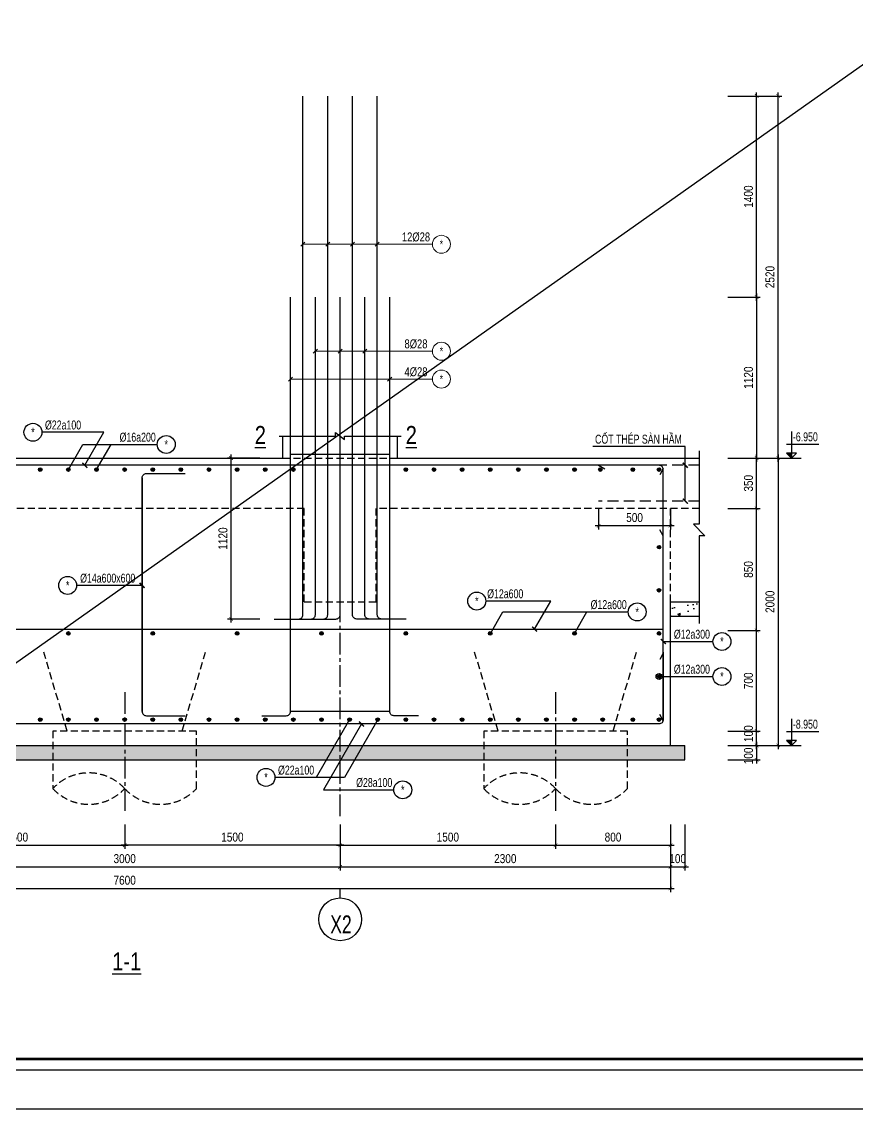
# Model space of a CAD drawing. Extents: x 71 to 2424299, y -14 to 1061502.
# Drawn here: x 1134641 to 1140458, y 521457 to 529026 of the extents above; entities that cross this region are included whole.
import ezdxf
from ezdxf.enums import TextEntityAlignment as Align

# ---------------------------------------------------------------- set-up
doc = ezdxf.new("R2010")
doc.units = 0
doc.header["$LTSCALE"] = 1000
doc.header["$MEASUREMENT"] = 0
doc.header["$PDMODE"] = 3
doc.linetypes.add('CENTER2', pattern=[1.125, 0.75, -0.125, 0.125, -0.125])
doc.linetypes.add('HIDDEN', pattern=[0.375, 0.25, -0.125])
doc.layers.get('0').update_dxf_attribs({"linetype": 'CONTINUOUS'})
doc.layers.get('Defpoints').update_dxf_attribs({"linetype": 'CONTINUOUS'})
for name, color, linetype in [('CDC-KHUNGTEN', 7, 'CONTINUOUS'), ('CDC.01.AXIS', 160, 'CENTER2'), ('CDC.02.DIM', 1, 'CONTINUOUS'), ('CDC.03.BORDER', 3, 'CONTINUOUS'), ('CDC.04.HIDDEN', 8, 'HIDDEN'), ('CDC.05.STEEL', 4, 'CONTINUOUS'), ('CDC.06.TEXT', 2, 'CONTINUOUS'), ('CDC.10.HATCH', 9, 'CONTINUOUS'), ('CDC.11.NOTE', 8, 'CONTINUOUS'), ('CDC.12.PILE', 7, 'CONTINUOUS'), ('CDC.14.STEELNUM', 9, 'CONTINUOUS'), ('KCS_BORDER', 3, 'CONTINUOUS')]:
    doc.layers.add(name, color=color, linetype=linetype)
for name, color, linetype, lineweight in [('CDC_06.TEXT', 2, 'CONTINUOUS', 18), ('CDC_11.NOTE', 8, 'CONTINUOUS', 18), ('CDC_14.STEELNUM', 9, 'CONTINUOUS', 18)]:
    doc.layers.add(name, color=color, linetype=linetype, lineweight=lineweight)
doc.layers.add('KCS_Plotter', color=11, linetype='CONTINUOUS', plot=False)
doc.styles.add('ARIAL', font='arial.ttf', dxfattribs={"width": 0.8})
doc.styles.add('KC_SMTEXT', font='arial.ttf', dxfattribs={"width": 0.7})
doc.dimstyles.new('25', dxfattribs={"dimscale": 25, "dimtxt": 2.5, "dimasz": 1, "dimexe": 1, "dimexo": 0, "dimgap": 1, "dimtad": 1, "dimdec": 0, "dimdsep": 46, "dimtxsty": 'ARIAL', "dimblk": 'ARCHTICK', "dimcen": 1, "dimdle": 1, "dimclrd": 256, "dimclre": 256, "dimclrt": 2, "dimadec": 0, "dimazin": 0, "dimtfac": 0.00072, "dimtdec": 0, "dimtix": 1, "dimtmove": 2, "dimatfit": 3, "dimldrblk": 'ARCHTICK', "dimfxl": 1, "dimtolj": 1, "dimarcsym": 0})

# ---------------------------------------------------------------- blocks, each defined once
blk = doc.blocks.new('_ArchTick')
at = {"color": 0, "linetype": 'ByBlock', "const_width": 0.15}
blk.add_lwpolyline([(-0.5, -0.5), (0.5, 0.5)], dxfattribs=at)
blk = doc.blocks.new('*D18')
at = {"layer": 'CDC.02.DIM', "lineweight": -2, "transparency": 16777216}
for p, q in [((1139558, 523988.8), (1139783, 523988.8)), ((1139758, 524013.8), (1139758, 523863.8)), ((1139558, 523888.8), (1139783, 523888.8))]:
    blk.add_line(p, q, dxfattribs=at)
at = {"layer": 'Defpoints', "color": 0, "transparency": 16777216}
for p in [(1139558, 523988.8), (1139558, 523888.8), (1139758, 523888.8)]:
    blk.add_point(p, dxfattribs=at)
at = {"layer": 'CDC.02.DIM', "lineweight": -2, "transparency": 16777216, "xscale": 25, "yscale": 25, "zscale": 25}
for p, rotation in [((1139758, 523988.8), 90), ((1139758, 523888.8), 270)]:
    blk.add_blockref('_ArchTick', p, dxfattribs=dict(at, rotation=rotation))
at = {"layer": 'CDC.02.DIM', "color": 2, "transparency": 16777216, "insert": (1139701.1, 523916.1), "char_height": 62.5, "attachment_point": 5, "rotation": 90, "style": 'ARIAL'}
blk.add_mtext('\\A1;100', dxfattribs=at)
blk = doc.blocks.new('*D19')
at = {"layer": 'CDC.02.DIM', "lineweight": -2, "transparency": 16777216}
for p, q in [((1139558, 524088.8), (1139783, 524088.8)), ((1139758, 523963.8), (1139758, 524113.8)), ((1139558, 523988.8), (1139783, 523988.8))]:
    blk.add_line(p, q, dxfattribs=at)
at = {"layer": 'Defpoints', "color": 0, "transparency": 16777216}
for p in [(1139558, 524088.8), (1139758, 524088.8), (1139558, 523988.8)]:
    blk.add_point(p, dxfattribs=at)
at = {"layer": 'CDC.02.DIM', "lineweight": -2, "transparency": 16777216, "xscale": 25, "yscale": 25, "zscale": 25}
for p, rotation in [((1139758, 524088.8), 90), ((1139758, 523988.8), 270)]:
    blk.add_blockref('_ArchTick', p, dxfattribs=dict(at, rotation=rotation))
at = {"layer": 'CDC.02.DIM', "color": 2, "transparency": 16777216, "insert": (1139701.1, 524071), "char_height": 62.5, "attachment_point": 5, "rotation": 90, "style": 'ARIAL'}
blk.add_mtext('\\A1;100', dxfattribs=at)
blk = doc.blocks.new('*D20')
at = {"layer": 'CDC.02.DIM', "lineweight": -2, "transparency": 16777216}
for p, q in [((1139758, 524063.8), (1139758, 524813.8)), ((1139558, 524788.8), (1139783, 524788.8)), ((1139558, 524088.8), (1139783, 524088.8))]:
    blk.add_line(p, q, dxfattribs=at)
at = {"layer": 'Defpoints', "color": 0, "transparency": 16777216}
for p in [(1139558, 524788.8), (1139758, 524788.8), (1139558, 524088.8)]:
    blk.add_point(p, dxfattribs=at)
at = {"layer": 'CDC.02.DIM', "lineweight": -2, "transparency": 16777216, "xscale": 25, "yscale": 25, "zscale": 25}
for p, rotation in [((1139758, 524788.8), 90), ((1139758, 524088.8), 270)]:
    blk.add_blockref('_ArchTick', p, dxfattribs=dict(at, rotation=rotation))
at = {"layer": 'CDC.02.DIM', "color": 2, "transparency": 16777216, "insert": (1139701.1, 524438.8), "char_height": 62.5, "attachment_point": 5, "rotation": 90, "style": 'ARIAL'}
blk.add_mtext('\\A1;700', dxfattribs=at)
blk = doc.blocks.new('*D21')
at = {"layer": 'CDC.02.DIM', "lineweight": -2, "transparency": 16777216}
for p, q in [((1139558, 525638.8), (1139783, 525638.8)), ((1139758, 524763.8), (1139758, 525663.8)), ((1139558, 524788.8), (1139783, 524788.8))]:
    blk.add_line(p, q, dxfattribs=at)
at = {"layer": 'Defpoints', "color": 0, "transparency": 16777216}
for p in [(1139558, 525638.8), (1139758, 525638.8), (1139558, 524788.8)]:
    blk.add_point(p, dxfattribs=at)
at = {"layer": 'CDC.02.DIM', "lineweight": -2, "transparency": 16777216, "xscale": 25, "yscale": 25, "zscale": 25}
for p, rotation in [((1139758, 525638.8), 90), ((1139758, 524788.8), 270)]:
    blk.add_blockref('_ArchTick', p, dxfattribs=dict(at, rotation=rotation))
at = {"layer": 'CDC.02.DIM', "color": 2, "transparency": 16777216, "insert": (1139701.1, 525213.8), "char_height": 62.5, "attachment_point": 5, "rotation": 90, "style": 'ARIAL'}
blk.add_mtext('\\A1;850', dxfattribs=at)
blk = doc.blocks.new('*D22')
at = {"layer": 'CDC.02.DIM', "lineweight": -2, "transparency": 16777216}
for p, q in [((1139758, 525613.8), (1139758, 526013.8)), ((1139558, 525988.8), (1139783, 525988.8)), ((1139558, 525638.8), (1139783, 525638.8))]:
    blk.add_line(p, q, dxfattribs=at)
at = {"layer": 'Defpoints', "color": 0, "transparency": 16777216}
for p in [(1139558, 525988.8), (1139758, 525988.8), (1139558, 525638.8)]:
    blk.add_point(p, dxfattribs=at)
at = {"layer": 'CDC.02.DIM', "lineweight": -2, "transparency": 16777216, "xscale": 25, "yscale": 25, "zscale": 25}
for p, rotation in [((1139758, 525988.8), 90), ((1139758, 525638.8), 270)]:
    blk.add_blockref('_ArchTick', p, dxfattribs=dict(at, rotation=rotation))
at = {"layer": 'CDC.02.DIM', "color": 2, "transparency": 16777216, "insert": (1139701.1, 525813.8), "char_height": 62.5, "attachment_point": 5, "rotation": 90, "style": 'ARIAL'}
blk.add_mtext('\\A1;350', dxfattribs=at)
blk = doc.blocks.new('*D23')
at = {"layer": 'CDC.02.DIM', "lineweight": -2, "transparency": 16777216}
for p, q in [((1139908, 526013.8), (1139908, 523963.8)), ((1139558, 525988.8), (1139933, 525988.8)), ((1139558, 523988.8), (1139933, 523988.8))]:
    blk.add_line(p, q, dxfattribs=at)
at = {"layer": 'Defpoints', "color": 0, "transparency": 16777216}
for p in [(1139558, 525988.8), (1139558, 523988.8), (1139908, 523988.8)]:
    blk.add_point(p, dxfattribs=at)
at = {"layer": 'CDC.02.DIM', "lineweight": -2, "transparency": 16777216, "xscale": 25, "yscale": 25, "zscale": 25}
for p, rotation in [((1139908, 525988.8), 90), ((1139908, 523988.8), 270)]:
    blk.add_blockref('_ArchTick', p, dxfattribs=dict(at, rotation=rotation))
at = {"layer": 'CDC.02.DIM', "color": 2, "transparency": 16777216, "insert": (1139851.1, 524988.8), "char_height": 62.5, "attachment_point": 5, "rotation": 90, "style": 'ARIAL'}
blk.add_mtext('\\A1;2000', dxfattribs=at)
blk = doc.blocks.new('*D25')
at = {"layer": 'CDC.02.DIM', "lineweight": -2, "transparency": 16777216}
for p, q in [((1138658, 525638.8), (1138658, 525492.8)), ((1139158, 525638.8), (1139158, 525492.8)), ((1139183, 525517.8), (1138633, 525517.8))]:
    blk.add_line(p, q, dxfattribs=at)
at = {"layer": 'Defpoints', "color": 0, "transparency": 16777216}
for p in [(1138658, 525638.8), (1139158, 525638.8), (1138658, 525517.8)]:
    blk.add_point(p, dxfattribs=at)
at = {"layer": 'CDC.02.DIM', "lineweight": -2, "transparency": 16777216, "xscale": 25, "yscale": 25, "zscale": 25, "rotation": 180}
blk.add_blockref('_ArchTick', (1138658, 525517.8), dxfattribs=at)
at = {"layer": 'CDC.02.DIM', "lineweight": -2, "transparency": 16777216, "xscale": 25, "yscale": 25, "zscale": 25}
blk.add_blockref('_ArchTick', (1139158, 525517.8), dxfattribs=at)
at = {"layer": 'CDC.02.DIM', "color": 2, "transparency": 16777216, "insert": (1138908, 525574.7), "char_height": 62.5, "attachment_point": 5, "style": 'ARIAL'}
blk.add_mtext('\\A1;500', dxfattribs=at)
blk = doc.blocks.new('*D31')
at = {"layer": 'CDC.02.DIM', "lineweight": -2, "transparency": 16777216}
for p, q in [((1136858, 523438.8), (1136858, 523118.9)), ((1139158, 523438.8), (1139158, 523118.9)), ((1136833, 523143.9), (1139183, 523143.9))]:
    blk.add_line(p, q, dxfattribs=at)
at = {"layer": 'Defpoints', "color": 0, "transparency": 16777216}
for p in [(1136858, 523438.8), (1139158, 523438.8), (1139158, 523143.9)]:
    blk.add_point(p, dxfattribs=at)
at = {"layer": 'CDC.02.DIM', "lineweight": -2, "transparency": 16777216, "xscale": 25, "yscale": 25, "zscale": 25, "rotation": 180}
blk.add_blockref('_ArchTick', (1136858, 523143.9), dxfattribs=at)
at = {"layer": 'CDC.02.DIM', "lineweight": -2, "transparency": 16777216, "xscale": 25, "yscale": 25, "zscale": 25}
blk.add_blockref('_ArchTick', (1139158, 523143.9), dxfattribs=at)
at = {"layer": 'CDC.02.DIM', "color": 2, "transparency": 16777216, "insert": (1138008, 523200.9), "char_height": 62.5, "attachment_point": 5, "style": 'ARIAL'}
blk.add_mtext('\\A1;2300', dxfattribs=at)
blk = doc.blocks.new('*D32')
at = {"layer": 'CDC.02.DIM', "lineweight": -2, "transparency": 16777216}
for p, q in [((1131558, 523438.8), (1131558, 522968.9)), ((1139158, 523438.8), (1139158, 522968.9)), ((1131533, 522993.9), (1139183, 522993.9))]:
    blk.add_line(p, q, dxfattribs=at)
at = {"layer": 'Defpoints', "color": 0, "transparency": 16777216}
for p in [(1131558, 523438.8), (1139158, 523438.8), (1139158, 522993.9)]:
    blk.add_point(p, dxfattribs=at)
at = {"layer": 'CDC.02.DIM', "lineweight": -2, "transparency": 16777216, "xscale": 25, "yscale": 25, "zscale": 25, "rotation": 180}
blk.add_blockref('_ArchTick', (1131558, 522993.9), dxfattribs=at)
at = {"layer": 'CDC.02.DIM', "lineweight": -2, "transparency": 16777216, "xscale": 25, "yscale": 25, "zscale": 25}
blk.add_blockref('_ArchTick', (1139158, 522993.9), dxfattribs=at)
at = {"layer": 'CDC.02.DIM', "color": 2, "transparency": 16777216, "insert": (1135358, 523050.8), "char_height": 62.5, "attachment_point": 5, "style": 'ARIAL'}
blk.add_mtext('\\A1;7600', dxfattribs=at)
blk = doc.blocks.new('*D34')
at = {"layer": 'CDC.02.DIM', "lineweight": -2, "transparency": 16777216}
for p, q in [((1133858, 523438.8), (1133858, 523268.9)), ((1135358, 523438.8), (1135358, 523268.9)), ((1133833, 523293.9), (1135383, 523293.9))]:
    blk.add_line(p, q, dxfattribs=at)
at = {"layer": 'Defpoints', "color": 0, "transparency": 16777216}
for p in [(1133858, 523438.8), (1135358, 523438.8), (1135358, 523293.9)]:
    blk.add_point(p, dxfattribs=at)
at = {"layer": 'CDC.02.DIM', "lineweight": -2, "transparency": 16777216, "xscale": 25, "yscale": 25, "zscale": 25, "rotation": 180}
blk.add_blockref('_ArchTick', (1133858, 523293.9), dxfattribs=at)
at = {"layer": 'CDC.02.DIM', "lineweight": -2, "transparency": 16777216, "xscale": 25, "yscale": 25, "zscale": 25}
blk.add_blockref('_ArchTick', (1135358, 523293.9), dxfattribs=at)
at = {"layer": 'CDC.02.DIM', "color": 2, "transparency": 16777216, "insert": (1134608, 523350.8), "char_height": 62.5, "attachment_point": 5, "style": 'ARIAL'}
blk.add_mtext('\\A1;1500', dxfattribs=at)
blk = doc.blocks.new('*D26')
at = {"layer": 'CDC.02.DIM', "lineweight": -2, "transparency": 16777216}
for p, q in [((1135358, 523438.8), (1135358, 523268.9)), ((1136858, 523438.8), (1136858, 523268.9)), ((1136883, 523293.9), (1135333, 523293.9))]:
    blk.add_line(p, q, dxfattribs=at)
at = {"layer": 'Defpoints', "color": 0, "transparency": 16777216}
for p in [(1135358, 523438.8), (1136858, 523438.8), (1135358, 523293.9)]:
    blk.add_point(p, dxfattribs=at)
at = {"layer": 'CDC.02.DIM', "lineweight": -2, "transparency": 16777216, "xscale": 25, "yscale": 25, "zscale": 25, "rotation": 180}
blk.add_blockref('_ArchTick', (1135358, 523293.9), dxfattribs=at)
at = {"layer": 'CDC.02.DIM', "lineweight": -2, "transparency": 16777216, "xscale": 25, "yscale": 25, "zscale": 25}
blk.add_blockref('_ArchTick', (1136858, 523293.9), dxfattribs=at)
at = {"layer": 'CDC.02.DIM', "color": 2, "transparency": 16777216, "insert": (1136108, 523350.8), "char_height": 62.5, "attachment_point": 5, "style": 'ARIAL'}
blk.add_mtext('\\A1;1500', dxfattribs=at)
blk = doc.blocks.new('*D27')
at = {"layer": 'CDC.02.DIM', "lineweight": -2, "transparency": 16777216}
for p, q in [((1136858, 523438.8), (1136858, 523268.9)), ((1138358, 523438.8), (1138358, 523268.9)), ((1136833, 523293.9), (1138383, 523293.9))]:
    blk.add_line(p, q, dxfattribs=at)
at = {"layer": 'Defpoints', "color": 0, "transparency": 16777216}
for p in [(1136858, 523438.8), (1138358, 523438.8), (1138358, 523293.9)]:
    blk.add_point(p, dxfattribs=at)
at = {"layer": 'CDC.02.DIM', "lineweight": -2, "transparency": 16777216, "xscale": 25, "yscale": 25, "zscale": 25, "rotation": 180}
blk.add_blockref('_ArchTick', (1136858, 523293.9), dxfattribs=at)
at = {"layer": 'CDC.02.DIM', "lineweight": -2, "transparency": 16777216, "xscale": 25, "yscale": 25, "zscale": 25}
blk.add_blockref('_ArchTick', (1138358, 523293.9), dxfattribs=at)
at = {"layer": 'CDC.02.DIM', "color": 2, "transparency": 16777216, "insert": (1137608, 523350.8), "char_height": 62.5, "attachment_point": 5, "style": 'ARIAL'}
blk.add_mtext('\\A1;1500', dxfattribs=at)
blk = doc.blocks.new('*D28')
at = {"layer": 'CDC.02.DIM', "lineweight": -2, "transparency": 16777216}
for p, q in [((1133858, 523438.8), (1133858, 523118.9)), ((1136858, 523438.8), (1136858, 523118.9)), ((1133833, 523143.9), (1136883, 523143.9))]:
    blk.add_line(p, q, dxfattribs=at)
at = {"layer": 'Defpoints', "color": 0, "transparency": 16777216}
for p in [(1133858, 523438.8), (1136858, 523438.8), (1136858, 523143.9)]:
    blk.add_point(p, dxfattribs=at)
at = {"layer": 'CDC.02.DIM', "lineweight": -2, "transparency": 16777216, "xscale": 25, "yscale": 25, "zscale": 25, "rotation": 180}
blk.add_blockref('_ArchTick', (1133858, 523143.9), dxfattribs=at)
at = {"layer": 'CDC.02.DIM', "lineweight": -2, "transparency": 16777216, "xscale": 25, "yscale": 25, "zscale": 25}
blk.add_blockref('_ArchTick', (1136858, 523143.9), dxfattribs=at)
at = {"layer": 'CDC.02.DIM', "color": 2, "transparency": 16777216, "insert": (1135358, 523200.9), "char_height": 62.5, "attachment_point": 5, "style": 'ARIAL'}
blk.add_mtext('\\A1;3000', dxfattribs=at)
blk = doc.blocks.new('*D29')
at = {"layer": 'CDC.02.DIM', "lineweight": -2, "transparency": 16777216}
for p, q in [((1139158, 523438.8), (1139158, 523118.9)), ((1139258, 523438.8), (1139258, 523118.9)), ((1139133, 523143.9), (1139283, 523143.9))]:
    blk.add_line(p, q, dxfattribs=at)
at = {"layer": 'Defpoints', "color": 0, "transparency": 16777216}
for p in [(1139158, 523438.8), (1139258, 523438.8), (1139258, 523143.9)]:
    blk.add_point(p, dxfattribs=at)
at = {"layer": 'CDC.02.DIM', "lineweight": -2, "transparency": 16777216, "xscale": 25, "yscale": 25, "zscale": 25, "rotation": 180}
blk.add_blockref('_ArchTick', (1139158, 523143.9), dxfattribs=at)
at = {"layer": 'CDC.02.DIM', "lineweight": -2, "transparency": 16777216, "xscale": 25, "yscale": 25, "zscale": 25}
blk.add_blockref('_ArchTick', (1139258, 523143.9), dxfattribs=at)
at = {"layer": 'CDC.02.DIM', "color": 2, "transparency": 16777216, "insert": (1139208, 523200.8), "char_height": 62.5, "attachment_point": 5, "style": 'ARIAL'}
blk.add_mtext('\\A1;100', dxfattribs=at)
blk = doc.blocks.new('C1000K')
at = {"layer": 'CDC.01.AXIS', "ltscale": 0.2}
blk.add_line((0, 370.1), (0, -474.3), dxfattribs=at)
at = {"layer": 'CDC.04.HIDDEN', "ltscale": 0.2}
for p, q in [((-400, 100), (-563.4, 650)), ((400, 100), (563.4, 650))]:
    blk.add_line(p, q, dxfattribs=at)
blk.add_lwpolyline([(500, -300), (500, 100), (-500, 100), (-500, -300)], dxfattribs=at)
blk.add_lwpolyline([(500, -300, -0.436764), (0, -300, 0.436764), (-500, -300, 0.436764), (0, -300, 0.36397)], format="xyb", dxfattribs=at)
blk = doc.blocks.new('*D194')
at = {"layer": 'CDC.02.DIM', "lineweight": -2, "transparency": 16777216}
for p, q in [((1136099.3, 524843.8), (1136099.3, 526013.8)), ((1136299.3, 525988.8), (1136074.3, 525988.8)), ((1136299.3, 524868.8), (1136074.3, 524868.8))]:
    blk.add_line(p, q, dxfattribs=at)
at = {"layer": 'Defpoints', "color": 0, "transparency": 16777216}
for p in [(1136099.3, 525988.8), (1136299.3, 525988.8), (1136299.3, 524868.8)]:
    blk.add_point(p, dxfattribs=at)
at = {"layer": 'CDC.02.DIM', "lineweight": -2, "transparency": 16777216, "xscale": 25, "yscale": 25, "zscale": 25}
for p, rotation in [((1136099.3, 525988.8), 90), ((1136099.3, 524868.8), 270)]:
    blk.add_blockref('_ArchTick', p, dxfattribs=dict(at, rotation=rotation))
at = {"layer": 'CDC.02.DIM', "color": 2, "transparency": 16777216, "insert": (1136042.4, 525428.8), "char_height": 62.5, "attachment_point": 5, "rotation": 90, "style": 'ARIAL'}
blk.add_mtext('\\A1;1120', dxfattribs=at)
blk = doc.blocks.new('*D226')
at = {"layer": 'CDC.02.DIM', "lineweight": -2, "transparency": 16777216}
for p, q in [((1138358, 523438.8), (1138358, 523268.9)), ((1139158, 523438.8), (1139158, 523268.9)), ((1138333, 523293.9), (1139183, 523293.9))]:
    blk.add_line(p, q, dxfattribs=at)
at = {"layer": 'Defpoints', "color": 0, "transparency": 16777216}
for p in [(1138358, 523438.8), (1139158, 523438.8), (1139158, 523293.9)]:
    blk.add_point(p, dxfattribs=at)
at = {"layer": 'CDC.02.DIM', "lineweight": -2, "transparency": 16777216, "xscale": 25, "yscale": 25, "zscale": 25, "rotation": 180}
blk.add_blockref('_ArchTick', (1138358, 523293.9), dxfattribs=at)
at = {"layer": 'CDC.02.DIM', "lineweight": -2, "transparency": 16777216, "xscale": 25, "yscale": 25, "zscale": 25}
blk.add_blockref('_ArchTick', (1139158, 523293.9), dxfattribs=at)
at = {"layer": 'CDC.02.DIM', "color": 2, "transparency": 16777216, "insert": (1138758, 523350.8), "char_height": 62.5, "attachment_point": 5, "style": 'ARIAL'}
blk.add_mtext('\\A1;800', dxfattribs=at)
blk = doc.blocks.new('*D2127')
at = {"layer": 'CDC.02.DIM', "lineweight": -2, "transparency": 16777216}
for p, q in [((1139558, 527108.8), (1139783, 527108.8)), ((1139758, 527133.8), (1139758, 525963.8)), ((1139558, 525988.8), (1139783, 525988.8))]:
    blk.add_line(p, q, dxfattribs=at)
at = {"layer": 'Defpoints', "color": 0, "transparency": 16777216}
for p in [(1139558, 527108.8), (1139558, 525988.8), (1139758, 525988.8)]:
    blk.add_point(p, dxfattribs=at)
at = {"layer": 'CDC.02.DIM', "lineweight": -2, "transparency": 16777216, "xscale": 25, "yscale": 25, "zscale": 25}
for p, rotation in [((1139758, 527108.8), 90), ((1139758, 525988.8), 270)]:
    blk.add_blockref('_ArchTick', p, dxfattribs=dict(at, rotation=rotation))
at = {"layer": 'CDC.02.DIM', "color": 2, "transparency": 16777216, "insert": (1139701.1, 526548.8), "char_height": 62.5, "attachment_point": 5, "rotation": 90, "style": 'ARIAL'}
blk.add_mtext('\\A1;1120', dxfattribs=at)
blk = doc.blocks.new('*D2128')
at = {"layer": 'CDC.02.DIM', "lineweight": -2, "transparency": 16777216}
for p, q in [((1139558, 528508.8), (1139783, 528508.8)), ((1139758, 527083.8), (1139758, 528533.8)), ((1139558, 527108.8), (1139783, 527108.8))]:
    blk.add_line(p, q, dxfattribs=at)
at = {"layer": 'Defpoints', "color": 0, "transparency": 16777216}
for p in [(1139558, 528508.8), (1139758, 528508.8), (1139558, 527108.8)]:
    blk.add_point(p, dxfattribs=at)
at = {"layer": 'CDC.02.DIM', "lineweight": -2, "transparency": 16777216, "xscale": 25, "yscale": 25, "zscale": 25}
for p, rotation in [((1139758, 528508.8), 90), ((1139758, 527108.8), 270)]:
    blk.add_blockref('_ArchTick', p, dxfattribs=dict(at, rotation=rotation))
at = {"layer": 'CDC.02.DIM', "color": 2, "transparency": 16777216, "insert": (1139701.1, 527808.8), "char_height": 62.5, "attachment_point": 5, "rotation": 90, "style": 'ARIAL'}
blk.add_mtext('\\A1;1400', dxfattribs=at)
blk = doc.blocks.new('*D2129')
at = {"layer": 'CDC.02.DIM', "lineweight": -2, "transparency": 16777216}
for p, q in [((1139558, 528508.8), (1139933, 528508.8)), ((1139908, 525963.8), (1139908, 528533.8)), ((1139558, 525988.8), (1139933, 525988.8))]:
    blk.add_line(p, q, dxfattribs=at)
at = {"layer": 'Defpoints', "color": 0, "transparency": 16777216}
for p in [(1139558, 528508.8), (1139908, 528508.8), (1139558, 525988.8)]:
    blk.add_point(p, dxfattribs=at)
at = {"layer": 'CDC.02.DIM', "lineweight": -2, "transparency": 16777216, "xscale": 25, "yscale": 25, "zscale": 25}
for p, rotation in [((1139908, 528508.8), 90), ((1139908, 525988.8), 270)]:
    blk.add_blockref('_ArchTick', p, dxfattribs=dict(at, rotation=rotation))
at = {"layer": 'CDC.02.DIM', "color": 2, "transparency": 16777216, "insert": (1139851.1, 527248.8), "char_height": 62.5, "attachment_point": 5, "rotation": 90, "style": 'ARIAL'}
blk.add_mtext('\\A1;2520', dxfattribs=at)
blk = doc.blocks.new('KHUNG TEN')
at = {"layer": 'CDC-KHUNGTEN', "color": 8}
blk.add_lwpolyline([(75096, 1100), (83000, 1100), (83000, 58300), (3000, 58300), (3000, 1100), (75096, 1100)], dxfattribs=at)
at = {"layer": 'CDC-KHUNGTEN', "color": 255, "lineweight": 60}
blk.add_lwpolyline([(74900, 1400), (74900, 58000), (3300, 58000), (3300, 1400), (74900, 1400)], close=True, dxfattribs=at)
at = {"layer": 'Defpoints', "color": 1, "ltscale": 0.2}
blk.add_lwpolyline([(0, 0), (0, 59400), (84100, 59400), (84100, 0), (0, 0)], close=True, dxfattribs=at)

msp = doc.modelspace()

# ---------------------------------------------------------------- hatches: boundary and pattern name
at = {"layer": 'CDC.10.HATCH'}
h = msp.add_hatch(dxfattribs=at)
h.set_pattern_fill('AR-CONC', color=256, scale=25, style=0)
h.set_pattern_definition([(50, (-22365.44, 14232.55), (179.315046, -15.688034), [18.75, -206.25]), (355, (-22365.44, 14232.55), (-34.687833, 188.048033), [15, -165]), (100.4514, (-22350.5, 14231.24), (144.627345, 172.359886), [15.935047, -175.285528]), (46.1842, (-22365.44, 14282.55), (266.810262, -41.379754), [28.125, -309.375]), (96.6356, (-22343.2, 14279.1), (233.665676, 243.52947), [23.90257, -262.92825]), (351.1842, (-22365.44, 14282.55), (233.665486, 243.52965), [22.5, -247.5]), (21, (-22340.44, 14270.05), (149.226763, -100.654723), [18.75, -206.25]), (326, (-22340.44, 14270.05), (60.828833, 181.28751), [15, -165]), (71.4514, (-22328, 14261.66), (210.055657, 80.632624), [15.935047, -175.285528]), (37.5, (-22365.435, 14232.55), (3.0399638, 83.2234635), [0, -163, 0, -167.5, 0, -165.625]), (7.5, (-22365.435, 14232.55), (65.7673844, 98.602928), [0, -95.5, 0, -159.25, 0, -63.125]), (327.5, (-22421.185, 14232.55), (133.455609, -5.638718), [0, -62.5, 0, -195, 0, -258.75]), (317.5, (-22446.19, 14232.55), (145.796542, 25.026246), [0, -81.25, 0, -129.5, 0, -183.75])])
h.paths.add_polyline_path([(1139358.03, 524988.75), (1139158.03, 524988.75), (1139158.03, 524888.75), (1139358.03, 524888.75)])
h = msp.add_hatch(dxfattribs=at)
h.set_pattern_fill('AR-CONC', color=256, scale=25, style=0)
h.set_pattern_definition([(50, (43732.74, 28183.27), (179.315046, -15.688034), [18.75, -206.25]), (355, (43732.74, 28183.27), (-34.687833, 188.048033), [15, -165]), (100.4514, (43747.68, 28181.96), (144.627345, 172.359886), [15.935047, -175.285528]), (46.1842, (43732.74, 28233.27), (266.810262, -41.379754), [28.125, -309.375]), (96.6356, (43754.97, 28229.82), (233.665676, 243.52947), [23.90257, -262.92825]), (351.1842, (43732.74, 28233.27), (233.665486, 243.52965), [22.5, -247.5]), (21, (43757.74, 28220.77), (149.226763, -100.654723), [18.75, -206.25]), (326, (43757.74, 28220.77), (60.828833, 181.28751), [15, -165]), (71.4514, (43770.18, 28212.38), (210.055657, 80.632624), [15.935047, -175.285528]), (37.5, (43732.74, 28183.27), (3.039964, 83.2234635), [0, -163, 0, -167.5, 0, -165.625]), (7.5, (43732.74, 28183.27), (65.7673844, 98.602928), [0, -95.5, 0, -159.25, 0, -63.125]), (327.5, (43676.99, 28183.27), (133.455609, -5.638718), [0, -62.5, 0, -195, 0, -258.75]), (317.5, (43651.99, 28183.27), (145.796542, 25.026246), [0, -81.25, 0, -129.5, 0, -183.75])])
h.paths.add_polyline_path([(1131758.03, 523988.75), (1131458.03, 523988.75), (1131458.03, 523888.75), (1131758.03, 523888.75)])
h.paths.add_polyline_path([(1132358.03, 523988.75), (1131758.03, 523988.75), (1131758.03, 523888.75), (1132358.03, 523888.75)])
h.paths.add_polyline_path([(1132958.03, 523988.75), (1132358.03, 523988.75), (1132358.03, 523888.75), (1132958.03, 523888.75)])
h.paths.add_polyline_path([(1134758.03, 523988.75), (1132958.03, 523988.75), (1132958.03, 523888.75), (1134758.03, 523888.75)])
h.paths.add_polyline_path([(1135358.03, 523988.75), (1134758.03, 523988.75), (1134758.03, 523888.75), (1135358.03, 523888.75)])
h.paths.add_polyline_path([(1135958.03, 523988.75), (1135358.03, 523988.75), (1135358.03, 523888.75), (1135958.03, 523888.75)])
h.paths.add_polyline_path([(1137758.03, 523988.75), (1135958.03, 523988.75), (1135958.03, 523888.75), (1137758.03, 523888.75)])
h.paths.add_polyline_path([(1138358.03, 523988.75), (1137758.03, 523988.75), (1137758.03, 523888.75), (1138358.03, 523888.75)])
h.paths.add_polyline_path([(1138958.03, 523988.75), (1138358.03, 523988.75), (1138358.03, 523888.75), (1138958.03, 523888.75)])
h.paths.add_polyline_path([(1139258.03, 523988.75), (1138958.03, 523988.75), (1138958.03, 523888.75), (1139258.03, 523888.75)])
at = {"layer": 'CDC.11.NOTE'}
for points in [[(1140000.2, 526023.75), (1139965.2, 526023.75), (1140000.2, 525988.75)], [(1140000.2, 524023.75), (1139965.2, 524023.75), (1140000.2, 523988.75)]]:
    msp.add_hatch(color=256, dxfattribs=at).paths.add_polyline_path(points)

# ---------------------------------------------------------------- linework, layer by layer
at = {"layer": 'CDC.01.AXIS', "ltscale": 0.2}
msp.add_line((1136858.03, 523496.7), (1136858.03, 527033.13), dxfattribs=at)
at = {"layer": 'CDC.03.BORDER'}
for p, q in [((1136585.22, 527462.68), (1136613.35, 527490.8)), ((1136757.72, 527462.68), (1136785.85, 527490.8)), ((1136930.22, 527462.68), (1136958.35, 527490.8)), ((1137102.72, 527462.68), (1137130.85, 527490.8)), ((1136671.47, 526718.69), (1136699.6, 526746.82)), ((1136843.97, 526718.69), (1136872.1, 526746.82)), ((1137016.47, 526718.69), (1137044.6, 526746.82)), ((1136498.97, 526524.54), (1136527.1, 526552.66)), ((1137188.97, 526524.54), (1137217.1, 526552.66)), ((1136458.03, 525988.75), (1136458.03, 526142.52)), ((1137258.03, 525988.75), (1137258.03, 526142.52)), ((1134258.03, 525988.75), (1136458.03, 525988.75)), ((1137258.03, 525988.75), (1139358.03, 525988.75)), ((1139158.03, 523988.75), (1139158.03, 524988.75)), ((1139158.03, 524988.75), (1139358.03, 524988.75))]:
    msp.add_line(p, q, dxfattribs=at)
at = {"layer": 'CDC.04.HIDDEN', "ltscale": 0.2}
for p, q in [((1136458.03, 525988.75), (1137258.03, 525988.75)), ((1136608.03, 525638.75), (1134108.03, 525638.75)), ((1136608.03, 524988.75), (1136608.03, 525638.75)), ((1139358.03, 525638.75), (1137108.03, 525638.75)), ((1137108.03, 524988.75), (1137108.03, 525638.75)), ((1139158.03, 524988.75), (1139158.03, 525638.75)), ((1136608.03, 524988.75), (1137108.03, 524988.75))]:
    msp.add_line(p, q, dxfattribs=at)
at = {"layer": 'CDC.05.STEEL', "ltscale": 0.3}
for p, q in [((1137203.03, 526013.75), (1136513.03, 526013.75)), ((1138658.03, 525938.75), (1138701.34, 525913.75)), ((1139108.03, 525916.76), (1139083.03, 525873.45)), ((1139108.03, 525446.76), (1139083.03, 525490.06)), ((1131608.03, 524798.76), (1139108.03, 524798.76)), ((1139108.03, 524630.75), (1139083.03, 524587.45)), ((1137203.03, 524225.75), (1136513.03, 524225.75)), ((1139108.03, 524160.75), (1139083.03, 524204.05))]:
    msp.add_line(p, q, dxfattribs=at)
at = {"layer": 'CDC.05.STEEL', "linetype": 'HIDDEN', "ltscale": 0.3}
for p, q in [((1139078.03, 525938.75), (1131358.03, 525938.75)), ((1139358.03, 525938.75), (1138658.03, 525938.75)), ((1139358.03, 525688.75), (1138658.03, 525688.75))]:
    msp.add_line(p, q, dxfattribs=at)
at = {"layer": 'CDC.05.STEEL', "ltscale": 0.3}
for points in [[(1136399.28, 524868.75), (1136569.28, 524868.75, 0.4142136), (1136599.28, 524898.75), (1136599.28, 528508.75)], [(1136571.78, 524868.75), (1136741.78, 524868.75, 0.4142136), (1136771.78, 524898.75), (1136771.78, 528508.75)], [(1137144.28, 524868.75), (1136974.28, 524868.75, -0.4142136), (1136944.28, 524898.75), (1136944.28, 528508.75)], [(1137316.78, 524868.75), (1137146.78, 524868.75, -0.4142136), (1137116.78, 524898.75), (1137116.78, 528508.75)], [(1136313.03, 524195.75), (1136483.03, 524195.75, 0.4142136), (1136513.03, 524225.75), (1136513.03, 527108.75)], [(1136485.53, 524868.75), (1136655.53, 524868.75, 0.4142136), (1136685.53, 524898.75), (1136685.53, 527108.75)], [(1136658.03, 524868.75), (1136828.03, 524868.75, 0.4142136), (1136858.03, 524898.75), (1136858.03, 527108.75)], [(1137230.53, 524868.75), (1137060.53, 524868.75, -0.4142136), (1137030.53, 524898.75), (1137030.53, 527108.75)], [(1137403.03, 524195.75), (1137233.03, 524195.75, -0.4142136), (1137203.03, 524225.75), (1137203.03, 527108.75)], [(1139108.03, 525438.75), (1139108.03, 525908.75, 0.4142136), (1139078.03, 525938.75), (1131638.03, 525938.75, 0.4142136), (1131608.03, 525908.75), (1131608.03, 525438.75)], [(1139108.03, 524160.75), (1139108.03, 525908.75, 0.4142136), (1139078.03, 525938.75), (1138808.03, 525938.75)], [(1135479.32, 524225.75), (1135479.32, 525851.75, -0.4142136), (1135509.32, 525881.75), (1135779.32, 525881.75)], [(1135479.32, 525851.75), (1135479.32, 524225.75, 0.4142136), (1135509.32, 524195.75), (1135779.32, 524195.75)], [(1139108.03, 524638.75), (1139108.03, 524168.75, -0.4142136), (1139078.03, 524138.75), (1131638.03, 524138.75, -0.4142136), (1131608.03, 524168.75), (1131608.03, 524638.75)]]:
    msp.add_lwpolyline(points, format="xyb", dxfattribs=at)
at = {"layer": 'CDC.05.STEEL', "const_width": 12.3}
for points in [[(1134770.26, 525902.6, -1), (1134770.26, 525914.9, -1)], [(1134966.05, 525902.6, -1), (1134966.05, 525914.9, -1)], [(1135161.84, 525902.6, -1), (1135161.84, 525914.9, -1)], [(1135357.63, 525902.6, -1), (1135357.63, 525914.9, -1)], [(1135553.42, 525902.6, -1), (1135553.42, 525914.9, -1)], [(1135749.21, 525902.6, -1), (1135749.21, 525914.9, -1)], [(1135945, 525902.6, -1), (1135945, 525914.9, -1)], [(1136140.78, 525902.6, -1), (1136140.78, 525914.9, -1)], [(1136336.57, 525902.6, -1), (1136336.57, 525914.9, -1)], [(1136532.36, 525902.6, -1), (1136532.36, 525914.9, -1)], [(1137315.52, 525902.6, -1), (1137315.52, 525914.9, -1)], [(1137511.31, 525902.6, -1), (1137511.31, 525914.9, -1)], [(1137707.1, 525902.6, -1), (1137707.1, 525914.9, -1)], [(1137902.89, 525902.6, -1), (1137902.89, 525914.9, -1)], [(1138098.68, 525902.6, -1), (1138098.68, 525914.9, -1)], [(1138294.47, 525902.6, -1), (1138294.47, 525914.9, -1)], [(1138490.26, 525902.6, -1), (1138490.26, 525914.9, -1)], [(1138669.4, 525902.6, -1), (1138669.4, 525914.9, -1)], [(1138895.91, 525902.6, -1), (1138895.91, 525914.9, -1)], [(1139078.44, 525902.6, 1), (1139078.44, 525914.9, 1)], [(1139078.44, 525374.91, -1), (1139078.44, 525362.6, -1)], [(1139078.44, 525074.91, -1), (1139078.44, 525062.6, -1)], [(1134966.05, 524774.91, 1), (1134966.05, 524762.6, 1)], [(1135553.42, 524774.91, 1), (1135553.42, 524762.6, 1)], [(1136140.78, 524774.91, 1), (1136140.78, 524762.6, 1)], [(1136728.15, 524774.91, 1), (1136728.15, 524762.6, 1)], [(1137315.52, 524774.91, 1), (1137315.52, 524762.6, 1)], [(1137902.89, 524774.91, 1), (1137902.89, 524762.6, 1)], [(1138490.26, 524774.91, 1), (1138490.26, 524762.6, 1)], [(1139078.44, 524774.91, -1), (1139078.44, 524762.6, -1)], [(1139078.44, 524474.91, -1), (1139078.44, 524462.6, -1)], [(1134770.26, 524174.91, 1), (1134770.26, 524162.6, 1)], [(1134966.05, 524174.91, 1), (1134966.05, 524162.6, 1)], [(1135161.84, 524174.91, 1), (1135161.84, 524162.6, 1)], [(1135357.63, 524174.91, 1), (1135357.63, 524162.6, 1)], [(1135553.42, 524174.91, 1), (1135553.42, 524162.6, 1)], [(1135749.21, 524174.91, 1), (1135749.21, 524162.6, 1)], [(1135945, 524174.91, 1), (1135945, 524162.6, 1)], [(1136140.78, 524174.91, 1), (1136140.78, 524162.6, 1)], [(1136336.57, 524174.91, 1), (1136336.57, 524162.6, 1)], [(1136532.36, 524174.91, 1), (1136532.36, 524162.6, 1)], [(1136728.15, 524174.91, 1), (1136728.15, 524162.6, 1)], [(1136923.94, 524174.91, 1), (1136923.94, 524162.6, 1)], [(1137119.73, 524174.91, 1), (1137119.73, 524162.6, 1)], [(1137315.52, 524174.91, 1), (1137315.52, 524162.6, 1)], [(1137511.31, 524174.91, 1), (1137511.31, 524162.6, 1)], [(1137707.1, 524174.91, 1), (1137707.1, 524162.6, 1)], [(1137902.89, 524174.91, 1), (1137902.89, 524162.6, 1)], [(1138098.68, 524174.91, 1), (1138098.68, 524162.6, 1)], [(1138294.47, 524174.91, 1), (1138294.47, 524162.6, 1)], [(1138490.26, 524174.91, 1), (1138490.26, 524162.6, 1)], [(1138686.05, 524174.91, 1), (1138686.05, 524162.6, 1)], [(1138895.91, 524174.91, 1), (1138895.91, 524162.6, 1)], [(1139078.44, 524174.91, -1), (1139078.44, 524162.6, -1)]]:
    msp.add_lwpolyline(points, format="xyb", close=True, dxfattribs=at)
at = {"layer": 'CDC.05.STEEL'}
for centre in [(1134770.26, 525908.75), (1134966.05, 525908.75), (1135161.84, 525908.75), (1135357.63, 525908.75), (1135553.42, 525908.75), (1135749.21, 525908.75), (1135945, 525908.75), (1136140.78, 525908.75), (1136336.57, 525908.75), (1136532.36, 525908.75), (1137315.52, 525908.75), (1137511.31, 525908.75), (1137707.1, 525908.75), (1137902.89, 525908.75), (1138098.68, 525908.75), (1138294.47, 525908.75), (1138490.26, 525908.75), (1138669.4, 525908.75), (1138895.91, 525908.75), (1139078.44, 525908.75), (1139078.44, 525368.76), (1139078.44, 525068.76), (1134966.05, 524768.76), (1135553.42, 524768.76), (1136140.78, 524768.76), (1136728.15, 524768.76), (1137315.52, 524768.76), (1137902.89, 524768.76), (1138490.26, 524768.76), (1139078.44, 524768.76), (1139078.44, 524468.76), (1134770.26, 524168.76), (1134966.05, 524168.76), (1135161.84, 524168.76), (1135357.63, 524168.76), (1135553.42, 524168.76), (1135749.21, 524168.76), (1135945, 524168.76), (1136140.78, 524168.76), (1136336.57, 524168.76), (1136532.36, 524168.76), (1136728.15, 524168.76), (1136923.94, 524168.76), (1137119.73, 524168.76), (1137315.52, 524168.76), (1137511.31, 524168.76), (1137707.1, 524168.76), (1137902.89, 524168.76), (1138098.68, 524168.76), (1138294.47, 524168.76), (1138490.26, 524168.76), (1138686.05, 524168.76), (1138895.91, 524168.76), (1139078.44, 524168.76)]:
    msp.add_circle(centre, 12.53, dxfattribs=at)
at = {"layer": 'CDC.11.NOTE'}
for p, q in [((1140000.2, 526175.05), (1140000.2, 525988.75)), ((1139965.39, 526086.24), (1140190.46, 526086.24)), ((1139933.03, 525988.75), (1140067.36, 525988.75)), ((1135479.32, 525102.73), (1135023.5, 525102.73)), ((1139158.03, 524888.75), (1139358.03, 524888.75)), ((1139108.44, 524712.39), (1139453.94, 524712.39)), ((1139078.44, 524468.76), (1139453.94, 524468.76)), ((1140000.2, 524175.05), (1140000.2, 523988.75)), ((1139965.39, 524086.24), (1140190.46, 524086.24)), ((1131458.03, 523988.75), (1139258.03, 523988.75)), ((1139258.03, 523888.75), (1139258.03, 523988.75)), ((1139933.03, 523988.75), (1140067.36, 523988.75)), ((1131458.03, 523888.75), (1139258.03, 523888.75)), ((1136858.03, 522928), (1136858.03, 522993.92))]:
    msp.add_line(p, q, dxfattribs=at)
for points in [[(1135081.14, 525938.75), (1135213.78, 526168.5), (1134781.89, 526168.5)], [(1134966.05, 525908.75), (1135067.07, 526083.72), (1135584.77, 526083.72)], [(1135161.84, 525908.75), (1135262.85, 526083.72), (1135584.77, 526083.72)], [(1139261.18, 525688.75), (1139261.18, 526069.64), (1138616.32, 526069.64)], [(1139358.03, 526038.75), (1139358.03, 525528.75), (1139318.03, 525528.75), (1139398.03, 525448.75), (1139358.03, 525448.75), (1139358.03, 524838.75)], [(1139965.2, 526023.75), (1140000.2, 525988.75), (1140035.2, 526023.75), (1139965.2, 526023.75)], [(1138212.12, 524798.76), (1138324.77, 524993.86), (1137872.03, 524993.86)], [(1137904.11, 524768.76), (1137990.49, 524918.38), (1138863.83, 524918.38)], [(1138490.26, 524768.76), (1138576.64, 524918.38), (1138863.83, 524918.38)], [(1136923.94, 524168.76), (1136691.88, 523766.81), (1136404.38, 523766.81)], [(1137119.73, 524168.76), (1136887.67, 523766.81), (1136404.38, 523766.81)], [(1137007.27, 524138.76), (1136742.5, 523680.15), (1137231.49, 523680.15)], [(1139965.2, 524023.75), (1140000.2, 523988.75), (1140035.2, 524023.75), (1139965.2, 524023.75)]]:
    msp.add_lwpolyline(points, dxfattribs=at)
at = {"layer": 'CDC.11.NOTE', "const_width": 10}
for points in [[(1135063.98, 525955.92), (1135098.3, 525921.59)], [(1139244.02, 525955.91), (1139278.34, 525921.59)], [(1139244.02, 525705.91), (1139278.34, 525671.59)], [(1135462.16, 525119.89), (1135496.48, 525085.56)], [(1138194.96, 524815.92), (1138229.28, 524781.59)], [(1139091.28, 524729.55), (1139125.6, 524695.23)], [(1136990.11, 524155.92), (1137024.43, 524121.59)]]:
    msp.add_lwpolyline(points, dxfattribs=at)
at = {"layer": 'CDC.11.NOTE'}
for centre, radius in [((1139078.44, 524468.76), 20.61), ((1136858.03, 522778.86), 149.14)]:
    msp.add_circle(centre, radius, dxfattribs=at)
at = {"layer": 'CDC.14.STEELNUM'}
for centre in [(1134719.39, 526168.5), (1135647.27, 526083.72), (1134961, 525102.73), (1137809.53, 524993.86), (1138926.33, 524918.38), (1139516.44, 524712.39), (1139516.44, 524468.76), (1136341.88, 523766.81), (1137293.99, 523680.15)]:
    msp.add_circle(centre, 62.5, dxfattribs=at)
at = {"layer": 'CDC_11.NOTE'}
for p, q in [((1136599.28, 527476.74), (1137500.91, 527476.74)), ((1136685.53, 526732.76), (1137500.91, 526732.76)), ((1136513.03, 526538.6), (1137500.91, 526538.6))]:
    msp.add_line(p, q, dxfattribs=at)
at = {"layer": 'CDC_14.STEELNUM'}
for centre in [(1137563.41, 527476.74), (1137563.41, 526732.76), (1137563.41, 526538.6)]:
    msp.add_circle(centre, 62.5, dxfattribs=at)
at = {"layer": 'KCS_BORDER', "color": 1}
msp.add_lwpolyline([(1136433.03, 526142.52), (1136826.78, 526142.52), (1136826.78, 526167.52), (1136889.28, 526117.52), (1136889.28, 526142.52), (1137283.03, 526142.52)], dxfattribs=at)
at = {"layer": 'KCS_Plotter'}
msp.add_line((1151229.55, 536307.16), (1130204.55, 521457.16), dxfattribs=at)

# ---------------------------------------------------------------- block references
at = {"layer": 'CDC.06.TEXT', "xscale": 0.2499999999982123, "yscale": 0.2499999999982123, "zscale": 0.2499999999982123}
msp.add_blockref('KHUNG TEN', (1130204.55, 521457.16), dxfattribs=at)
at = {"layer": 'CDC.12.PILE'}
for p in [(1135358.03, 523988.75), (1138358.03, 523988.75)]:
    msp.add_blockref('C1000K', p, dxfattribs=at)

# ---------------------------------------------------------------- texts
at = {"layer": 'CDC.06.TEXT', "style": 'ARIAL'}
for s, height, width, p in [('%%C22a100', 62.5, 0.7, (1134929.05, 526219.27)), ('%%C16a200', 62.5, 0.7, (1135448.66, 526134.49)), ('%%U2', 125, 0.8, (1136302.73, 526149.78)), ('%%U2', 125, 0.8, (1137353.46, 526149.78)), ('CỐT THÉP SÀN HẦM', 62.5, 0.7, (1138935.15, 526120.42)), ('-6.950', 62.5, 0.7, (1140097.02, 526137.01)), ('%%C14a600x600', 62.5, 0.7, (1135239.96, 525153.5)), ('%%C12a600', 62.5, 0.7, (1138007.62, 525044.63)), ('%%C12a600', 62.5, 0.7, (1138727.72, 524969.15)), ('%%C12a300', 62.5, 0.7, (1139307.23, 524763.16)), ('%%C12a300', 62.5, 0.7, (1139307.23, 524519.53)), ('-8.950', 62.5, 0.7, (1140097.02, 524137.01)), ('%%C22a100', 62.5, 0.7, (1136551.54, 523817.58)), ('%%C28a100', 62.5, 0.7, (1137095.38, 523730.92)), ('%%U1-1', 125, 0.8, (1135371.94, 522486.08))]:
    msp.add_text(s, height=height, dxfattribs=dict(at, width=width)).set_placement(p, align=Align.MIDDLE_CENTER)
at = {"layer": 'CDC.06.TEXT', "insert": (1136863.95, 522681.19), "char_height": 125, "width": 116.16, "attachment_point": 8, "line_spacing_factor": 0.938532}
msp.add_mtext('{\\fArial|b0|i0|c0|p34;\\W0.7;X2}', dxfattribs=at)
at = {"layer": 'CDC.14.STEELNUM', "style": 'ARIAL', "width": 0.7}
for p in [(1134719.39, 526168.5), (1135647.27, 526083.72), (1134961, 525102.73), (1137809.53, 524993.86), (1138926.33, 524918.38), (1139516.41, 524712.39), (1139516.41, 524468.76), (1136341.88, 523766.81), (1137293.99, 523680.15)]:
    msp.add_text('*', height=62.5, dxfattribs=at).set_placement(p, align=Align.MIDDLE_CENTER)
at = {"layer": 'CDC_06.TEXT', "style": 'KC_SMTEXT', "width": 0.75}
for s, p in [('12%%C28', (1137386.22, 527496.74)), ('8%%C28', (1137386.22, 526752.76)), ('4%%C28', (1137386.22, 526558.6))]:
    msp.add_text(s, height=62.5, dxfattribs=at).set_placement(p, align=Align.CENTER)
at = {"layer": 'CDC_14.STEELNUM', "style": 'KC_SMTEXT', "width": 0.65}
for p in [(1137563.41, 527476.74), (1137563.41, 526732.76), (1137563.41, 526538.6)]:
    msp.add_text('*', height=62.5, dxfattribs=at).set_placement(p, align=Align.MIDDLE_CENTER)

# ---------------------------------------------------------------- dimensions: what is measured, and where the dimension line sits
at = {"layer": 'CDC.02.DIM'}
for base, p1, p2, angle, picture, middle in [((1139758.03, 528508.75), (1139558.03, 527108.75), (1139558.03, 528508.75), 90, '*D2128', (1139701.12, 527808.75)), ((1139908.03, 528508.75), (1139558.03, 525988.75), (1139558.03, 528508.75), 90, '*D2129', (1139851.12, 527248.75)), ((1139758.03, 525988.75), (1139558.03, 527108.75), (1139558.03, 525988.75), 90, '*D2127', (1139701.12, 526548.75)), ((1136099.28, 525988.75), (1136299.28, 524868.75), (1136299.28, 525988.75), 90, '*D194', (1136042.37, 525428.75)), ((1139758.03, 525988.75), (1139558.03, 525638.75), (1139558.03, 525988.75), 90, '*D22', (1139701.1, 525813.75)), ((1139908.03, 523988.75), (1139558.03, 525988.75), (1139558.03, 523988.75), 90, '*D23', (1139851.12, 524988.75)), ((1138658.03, 525517.77), (1139158.03, 525638.75), (1138658.03, 525638.75), 180, '*D25', (1138908.03, 525574.68)), ((1139758.03, 525638.75), (1139558.03, 524788.76), (1139558.03, 525638.75), 90, '*D21', (1139701.12, 525213.75)), ((1139758.03, 524788.76), (1139558.03, 524088.75), (1139558.03, 524788.76), 90, '*D20', (1139701.12, 524438.75)), ((1135358.03, 523293.92), (1136858.03, 523438.75), (1135358.03, 523438.75), 180, '*D26', (1136108.03, 523350.83)), ((1138358.03, 523293.92), (1136858.03, 523438.75), (1138358.03, 523438.75), 180, '*D27', (1137608.03, 523350.83)), ((1139158.03, 523293.92), (1138358.03, 523438.75), (1139158.03, 523438.75), 180, '*D226', (1138758.03, 523350.83))]:
    dim = msp.add_linear_dim(base=base, p1=p1, p2=p2, angle=angle, dimstyle='25', dxfattribs=at)
    dim.commit()
    dim.dimension.update_dxf_attribs({"geometry": picture, "text_midpoint": middle})
for base, p2, picture, middle in [((1139758.03, 524088.75), (1139558.03, 524088.75), '*D19', (1139701.12, 524071.03)), ((1139758.03, 523888.75), (1139558.03, 523888.75), '*D18', (1139701.12, 523916.05))]:
    dim = msp.add_linear_dim(base=base, p1=(1139558.03, 523988.75), p2=p2, angle=90, dimstyle='25', dxfattribs=at)
    dim.commit()
    dim.dimension.update_dxf_attribs({"geometry": picture, "text_midpoint": middle, "dimtype": 160})
for base, p1, p2, picture, middle in [((1139158.03, 522993.92), (1131558.03, 523438.75), (1139158.03, 523438.75), '*D32', (1135358.03, 523050.83)), ((1135358.03, 523293.92), (1133858.03, 523438.75), (1135358.03, 523438.75), '*D34', (1134608.03, 523350.83)), ((1136858.03, 523143.92), (1133858.03, 523438.75), (1136858.03, 523438.75), '*D28', (1135358.03, 523200.86)), ((1139158.03, 523143.92), (1136858.03, 523438.75), (1139158.03, 523438.75), '*D31', (1138008.03, 523200.86))]:
    dim = msp.add_linear_dim(base=base, p1=p1, p2=p2, dimstyle='25', dxfattribs=at)
    dim.commit()
    dim.dimension.update_dxf_attribs({"geometry": picture, "text_midpoint": middle})
dim = msp.add_linear_dim(base=(1139258.03, 523143.92), p1=(1139158.03, 523438.75), p2=(1139258.03, 523438.75), dimstyle='25', dxfattribs=at)
dim.commit()
dim.dimension.update_dxf_attribs({"geometry": '*D29', "text_midpoint": (1139208.03, 523200.83), "dimtype": 160})

doc.saveas('drawing.dxf')
